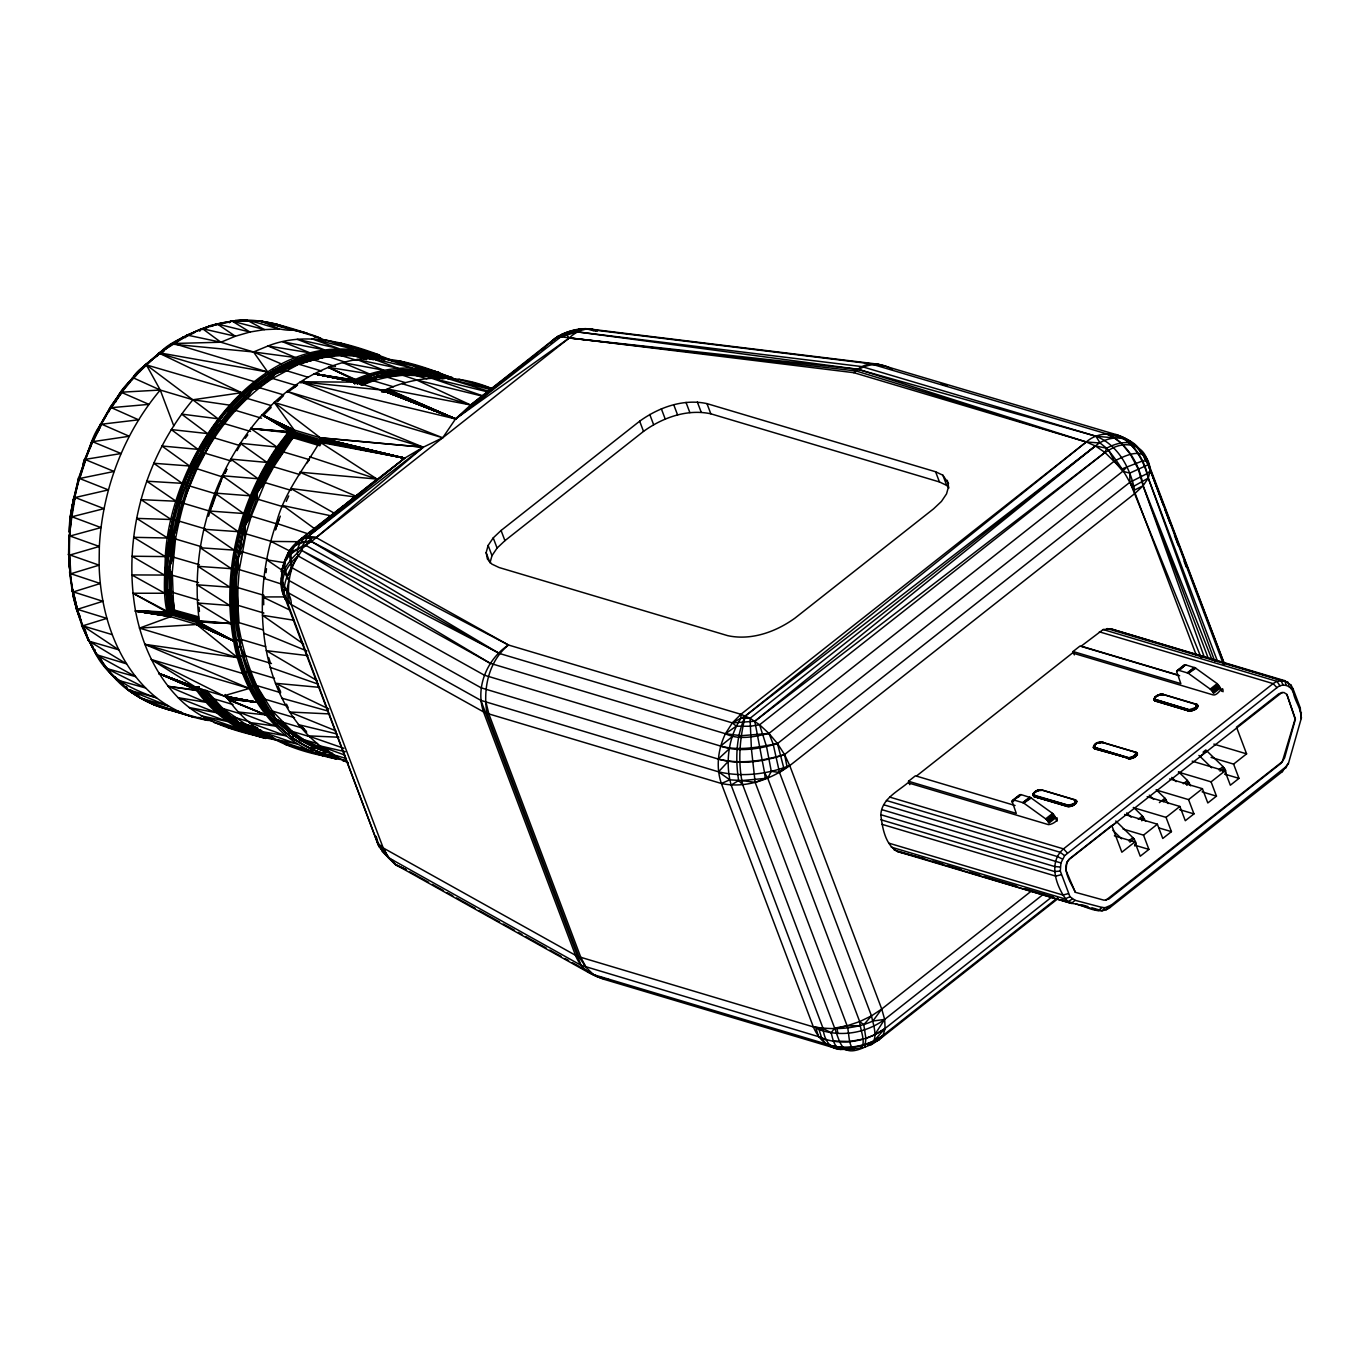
<?xml version="1.0" encoding="UTF-8"?>
<svg xmlns="http://www.w3.org/2000/svg" width="1370" height="1370" viewBox="0 0 1370 1370"><rect width="100%" height="100%" fill="white"/><g stroke="black" fill="none" stroke-linecap="round" stroke-linejoin="round"><path stroke-width="1.5" d="M319.929 445.781L293.796 437.989L292.101 435.626L290.8 436.328C248.038 487.994 230.126 556.425 238.055 622.46C238.825 678.715 274.565 740.16 332.687 753.226M1144.532 459.173L1144.772 457.477C1138.196 446.757 1128.298 438.006 1115.745 434.495L878.701 364.266L594.118 329.571C580.435 326.745 566.153 331.026 554.764 338.613L470.663 404.972L455.542 418.929L442.715 437.783L423.279 447.202L404.63 458.179L321.642 440.061L294.927 431.978L288.197 433.725C212.213 522.552 196.852 722.024 337.517 757.901L337.91 756.685M450.216 379.37L450.559 378.154L425.197 370.602L398.619 369.438L399.252 373.188L412.781 373.017L414.87 375.14L426.926 378.736M286.45 559.782C287.238 547.589 299.842 540.688 310.99 541.253L508.476 645.013L740.913 714.301L750.041 718.274L759.596 724.798L768.964 733.429L773.125 743.91L779.513 772.474L871.491 1015.889C873.067 1024.28 880.139 1042.33 867.929 1045.259M386.237 359.265L392.402 360.738C272.236 306.914 170.993 449.891 165.308 556.597C164.862 575.451 162.602 595.556 167.619 613.948C168.304 615.13 169.263 616.26 170.599 616.706L197.092 624.583L198.941 623.573L199.266 620.747C189.694 547.418 213.103 470.287 262.081 414.853L292.444 429.889L295.218 434.41L273.709 466.81L265.112 482.617L251.19 516.284L245.966 533.838L239.305 569.646L237.9 587.576L237.883 620.815C243.021 655.511 255.248 689.658 275.319 718.719C290.8 733.567 308.473 746.633 329.827 751.753M126.502 686.832L128.163 689.846L156.523 697.792C117.221 666.094 100.455 614.257 99.12 565.176L68.569 554.473L69.099 534.951C66.685 575.606 75.71 616.962 95.301 652.942C107.562 677.653 131.263 689.384 156.523 697.792C172.637 710.174 191.92 718.822 212.247 720.791M72.97 589.579L72.148 590.675L73.381 591.908L100.301 583.517L70.093 573.482C64.698 503.355 86.019 430.677 133.061 377.743L160.256 390.039L192.913 399.766L229.424 405.109M1131.021 441.739C1117.492 432.492 1099.322 430.557 1086.273 441.979L745.383 715.945C739.663 738.19 737.676 761.977 742.677 784.719L834.655 1028.134C840.906 1045.019 842.276 1057.332 864.864 1047.125L865.908 1038.46L863.785 1024.691L859.692 1021.592L767.714 778.177L764.546 772.646L754.801 721.236L1095.401 445.952C1108.741 434.65 1130.456 434.735 1140.268 450.542M115.354 677.071L116.878 679.948L145.511 687.963L105.85 668.115L99.787 657.549M285.542 561.255C277.356 580.743 282.7 568.242 285.097 560.073C291.707 547.794 306.829 546.716 316.162 537.571L423.279 447.202L274.24 402.438L262.081 414.853L293.094 429.82L294.892 434.478L293.796 437.989L291.844 437.064C257.577 479.688 237.113 532.605 235.76 587.165C232.883 634.19 246.12 681.438 275.319 718.719L280.953 721.836L291.33 731.323L293.694 735.416L316.264 746.564L327.909 750.674L293.694 735.416L292.255 731.426L272.442 711.081L256.601 685.531L251.001 686.901C266.859 720.894 298.78 750.897 336.969 756.514L337.517 757.901C284.378 746.89 247.251 699.351 237.267 647.702C220.176 574.064 241.754 493.08 288.916 434.615L294.927 431.978L294.156 429.957L274.24 402.438C297.221 381.014 325.632 364.488 356.971 359.522C391.82 354.539 426.55 366.886 458.025 380.62M608.16 979.293C594.032 978.146 580.64 968.881 575.52 955.387L483.541 711.989C475.116 687.295 487.121 659.004 508.476 645.013L316.162 537.571C286.501 532.433 274.24 577.986 285.559 599.512L377.538 842.927L379.079 846.523L395.296 864.487L588.792 972.683L602.286 978.796L834.724 1048.067L840.906 1049.42L853.887 1049.146C848.201 1046.046 849.314 1032.381 847.122 1025.77L755.144 782.356L751.411 748.945L750.041 718.274L1095.401 445.952L1106.618 448.213C1118.074 461.57 1128.092 477.411 1135.113 493.303L1196.181 654.911M134.346 377.229L144.638 365.345L159.673 353.426L241.582 392.71L192.913 399.766C144.586 457.443 122.495 536.783 135.544 611.037L169.007 615.729L170.942 613.417L168.955 574.355L172.637 535.053L173.904 535.293L175.514 538.992L170.531 589.973L172.38 609.513L198.616 616.825M355.652 383.189L354.505 379.85L328.338 367.314L369.592 373.976L342.62 362.553L383.925 370.242L356.971 359.522L398.242 368.256L371.236 358.221L412.404 368.016L385.312 358.683L426.293 369.54L399.047 360.892L439.787 372.794C411.736 364.163 380.98 367.759 354.505 379.85C354.522 383.531 353.717 383.086 355.738 380.432C381.75 370.602 412.507 365.927 439.273 375.277L439.907 378.651C412.884 370.773 382.932 372.965 357.159 383.994L357.159 383.994C383.549 369.472 416.617 368.068 444.685 378.599M840.906 1049.42C829.518 1049.591 823.781 1038.409 823.13 1028.51L731.152 785.113C725.09 762.85 728.309 737.659 740.964 718.222L745.383 715.945L1095.401 445.952L1104.974 452.477L1121.756 469.019L1142.169 461.091L1147.443 460.851L1224.403 663.851M385.638 359.625C316.915 328.269 241.719 378.925 206.305 437.235C173.802 488.439 161.557 550.449 167.482 610.318L171.404 614.959L199.232 623.264L198.051 624.463L233.653 640.903C242.935 697.073 283.796 754.819 344.367 759.853M139.5 628.111L196.715 624.497L237.575 657.634L139.5 628.111L170.599 616.706L173.853 613.417L172.397 574.835L169.126 568.344L166.592 568.362L165.599 590.487L169.829 609.873L169.555 613.452L168.27 614.924L135.544 611.037C141.675 642.992 155.204 674.211 178.186 697.69C204.661 724.97 243.569 733.567 279.429 740.639M198.513 582.61L168.972 574.355L173.373 538.478L176.884 520.514L187.621 485.391L184.077 484.004C193.581 455.217 210.449 429.375 230.657 406.873L226.598 409.818L199.695 450.507L205.02 453.213L231.153 461.005M490.683 388.087C456.861 374.096 418.518 374.746 385.295 389.953C383.857 390.193 382.35 390.313 380.911 389.936L354.796 382.144L314.227 373.736L354.265 380.038L355.07 383.172L354.676 379.747L328.338 367.314L355.361 379.404L356.508 382.881L370.465 377.606L373.445 380.826L393.533 386.819M240.846 730.176L227.026 727.145L252.405 734.491L213.72 722.332L239.681 728.84L201.082 715.774L227.643 721.562L189.18 707.537L216.391 712.691L178.186 697.69L206.031 702.313L168.15 686.336L196.663 690.548L199.318 687.552L196.15 689.709L159.177 673.578L196.389 687.997C203.805 685.719 191.543 691.901 197.845 686.798L196.081 688.168L159.177 673.578L196.167 689.726C212.624 713.496 237.318 731.888 265.694 738.43L242.764 730.809M1096.497 743.156L1093.397 747.592L1094.698 744.561L1094.116 746.684L1095.298 747.54L1127.972 758.004L1094.904 748.893C1091.599 739.252 1106.395 743.054 1103.038 742.454M1154.242 698.392C1155.321 695.6 1161.657 693.819 1163.267 694.676C1160.202 692.86 1151.262 697.69 1155.544 701.08L1188.201 710.824C1191.883 711.629 1199.144 708.975 1196.815 705.481C1193.201 702.485 1200.634 705.413 1197.003 707.776C1194.315 710.756 1196.969 700.995 1197.414 705.362C1198.219 705.19 1194.828 708.804 1197.551 706.971M299.448 539.848C290.765 549.952 302.736 534.899 308.113 536.423L404.63 458.179L320.734 437.92L293.762 429.855L289.635 431.036L288.197 433.725C254.803 478.781 232.866 533.033 231.855 589.391L231.821 621.483L233.088 622.819C234.287 649.671 245.298 674.16 255.865 698.512L258.519 700.515L263.982 698.905L286.09 705.499M1127.733 758.466C1130.421 759.408 1136.244 757.73 1137.425 754.014C1136.535 752.113 1133.692 750.88 1136.278 753.637C1131.26 758.586 1128.366 758.894 1128.007 757.49L1095.349 747.763C1093.397 746.256 1095.469 750.417 1095.298 747.54M1188.201 710.824L1188.646 709.694L1155.201 699.385L1155.081 700.909L1154.824 697.518L1155.338 696.765L1154.037 699.779L1154.824 697.518L1154.037 699.779L1155.081 700.909L1188.972 710.979L1196.096 708.632M597.234 331.163C587.816 325.872 576.359 331.043 569.252 337.996L316.162 537.571L304.825 537.862C299.825 542.229 295.851 549.113 297.975 555.878L490.272 663.337L725.415 733.721C738.892 740.434 754.904 736.598 768.964 733.429L1114.324 461.108C1130.044 453.145 1148.163 445.37 1150.286 470.783L1148.265 478.113L1143.094 485.785L1135.113 493.303L789.754 765.624C770.385 779.633 745.331 788.658 721.373 783.486L485.203 712.828L291.228 604.53L285.559 599.512L281.758 587.456L281.895 583.791M69.904 531.32L70.641 516.096L73.432 499.074L75.042 499.091M384.302 359.539C351.696 345.086 312.788 349.333 282.066 366.338L283.299 368.616C312.36 353.357 347.757 348.237 378.976 359.882L378.839 357.501C331.643 339.229 277.339 360.259 242.644 394.663L247.182 398.413L271.311 405.606M1066.939 806.433C1068.069 803.676 1073.481 805.628 1075.604 802.255L1074.251 799.618L1076.751 801.193L1075.981 803.419L1072.693 805.697L1067.709 806.587L1034.282 796.706C1029.264 792.939 1040.275 788.161 1042.21 790.319C1037.912 788.658 1030.069 794.052 1034.436 796.535L1067.11 806.262C1070.638 807.855 1079.646 802.991 1074.97 799.96L1040.618 789.719L1042.399 790.267M1293.126 689.007L1300.284 707.913L1301.089 718.599C1302.048 708.016 1292.766 699.317 1293.126 689.007L1291.071 685.154L1284.717 680.667L1110.967 628.881L1103.158 629.549L1081.17 646.16L1176.83 674.674M1300.113 710.876L1300.284 707.913M174.504 609.633L172.363 609.359C167.911 595.881 174.11 581.274 169.126 568.344L171.164 556.511L199.421 564.748M198.667 618.093L174.538 610.9L166.798 611.945L135.544 611.037L170.103 616.517C178.699 611.517 171.062 596.892 170.531 589.973L171.404 574.595L169.126 568.344L172.329 556.717L174.538 538.735L173.904 535.293L182.981 502.499L195.859 468.985L213.309 437.595L240.384 445.729M320.631 444.702L294.499 436.91C291.056 436.071 297.975 432.389 292.7 429.855L262.081 414.853L289.019 431.464C291.108 434.581 294.653 439.616 292.067 435.557M1067.316 805.08L1068.206 806.451L1068.275 805.235L1034.658 795.336C1034.025 789.925 1031.815 795.782 1034.573 796.33L1067.247 806.057C1070.467 807.992 1079.423 802.238 1075.245 799.874L1041.594 789.873M1128.349 758.792L1128.657 757.627M1189.468 710.842L1189.554 709.626L1195.308 707.708M69.476 566.153L69.322 535.756L71.856 516.781L104 508.664L73.86 496.985L70.709 516.302L100.986 527.587L70.041 536.03C67.164 518.322 74.939 496.471 78.689 478.113L78.467 478.062C74.477 496.95 67.969 516.918 70.041 536.03L99.342 546.476L99.12 565.176L70.812 573.773L69.699 555.09L99.342 546.476C102.493 489.689 123.471 433.639 160.256 390.039L146.402 364.917C141.658 367.228 133.763 374.01 132.291 379.507M69.219 542.486L69.134 563.156M209.062 434.924L206.305 437.235L208.103 438.708L192.399 467.478L179.179 502.002C170.565 530.447 166.472 560.313 167.928 590.025L165.633 590.47C164.109 560.313 168.818 530.327 177.98 501.643L189.694 467.889L191.303 466.896L206.305 437.235L209.062 434.924L213.309 437.595C233.534 405.451 260.762 376.048 297.067 362.365L299.516 364.42L321.625 371.013M170.599 616.706L135.544 611.037L167.619 613.948L168.544 609.924C161.814 561.409 170.342 511.096 191.32 466.913L222.95 477.103M199.969 621.209L173.853 613.417C169.092 614.907 169.64 608.4 166.609 611.003L132.958 593.244L164.811 593.244L131.777 574.921L164.383 575.058L132.017 556.22L165.308 556.597L133.644 537.314L167.568 538.016L136.675 518.391L171.164 519.504L141.059 499.639L176.062 501.232L146.761 481.195L182.21 483.336L153.748 463.265L189.557 465.988L161.934 446.003L198.016 449.36L171.25 429.563L207.555 433.571L181.611 414.1L218.053 418.775L146.402 364.917C135.733 375.74 119.704 388.121 115.748 401.958M198.427 619.377L174.315 612.184L172.397 612.167L169.794 616.346L135.544 611.037L168.715 612.476L171.986 613.692L172.5 609.513M172.62 610.78L172.26 613.263M165.633 590.47L166.815 592.388L168.544 609.924L174.093 609.564L173.853 613.417L171.986 613.692M1157.102 695.891L1158.369 694.984M1033.528 794.942L1034.11 792.785L1032.774 795.388L1033.374 793.846M288.539 552.418L301.674 538.17L404.63 458.179L321.556 438.845C306.298 465.629 284.172 491.881 276.329 523.271C247.525 605.197 259.29 723.634 348.203 762.628M70.641 516.096L73.09 506.643L70.641 516.096L69.134 532.022M321.642 442.715L320.837 443.435L320.991 441.671L404.63 458.179L298.746 541.201M355.035 383.155L356.029 381.665C385.758 366.835 419.631 367.331 450.559 378.154L439.273 375.277L448.384 378.719L439.273 375.277M1034.282 796.706L1033.939 794.994L1033.819 796.535L1068.018 805.954L1072.162 805.252L1076.546 802.58M1094.681 745.126L1094.15 747.147L1095.349 748.02L1128.675 757.884M1154.876 697.895L1154.037 699.779L1154.585 698.751M69.545 532.296C75.555 464.396 105.541 396.701 159.673 353.426C180.583 336.677 205.551 324.553 232.283 321.179C253.279 316.367 272.253 331.249 293.248 330.204C304.483 332.345 315.734 335.29 325.803 340.873M266.054 572.66L266.482 568.67M245.966 533.838L240.161 532.296L240.88 525.583L244.357 526.542L245.966 533.838L272.099 541.629M240.161 532.296L240.897 525.583M199.438 623.059L196.715 624.497L233.653 640.903C221.546 573.927 238.551 502.91 276.928 447.031L250.71 428.519L287.786 432.68L291.844 437.064L294.978 435.694L321.111 443.486L321.385 440.387L320.289 437.732L274.24 402.438M185.361 337.654L186.388 335.359L210.74 325.563L200.397 329.416L199.763 331.266M168.596 556.254L169.863 556.357L172.637 535.053M316.162 537.571L311.658 537.468L310.99 541.253C292.975 555.655 271.637 574.15 285.559 599.512L291.228 604.53L383.206 847.944L388.309 857.603L580.966 965.251L818.609 1036.679C840.101 1046.646 866.165 1041.851 885.123 1028.425L1052.759 896.237M134.157 376.476L159.485 352.843L187.895 335.239L220.878 342.226L253.536 351.97L281.569 364.009M293.659 437.253L292.872 437.629C277.939 454.326 269.479 475.287 256.361 493.166L256.618 498.834L250.213 515.976L244.357 526.542C247.559 541.681 236.479 554.405 235.897 568.995C233.979 586.189 233.825 603.536 235.434 620.747C238.346 648.49 249.426 675.376 263.982 698.905M105.85 668.115L96.157 652.993M354.967 381.202L354.607 382.932L354.042 380.226L314.227 373.736L353.58 381.065L354.385 383.309L354.265 380.038M96.208 654.62L126.519 663.851L88.725 640.937L81.566 624.994L82.748 625.833L106.843 618.384L77.371 609.325C68.363 572.317 72.422 610.712 95.301 652.942L95.198 649.842M168.955 574.355L166.421 574.441L165.479 568.481L167.328 556.237L168.561 556.254M198.427 623.144L197.092 624.583L233.653 640.903L199.301 622.288L173.168 614.496L169.486 616.14L135.544 611.037L172.397 612.167L167.482 610.318L166.815 592.388L172.791 592.439L198.924 600.231M871.115 1044.693L878.701 1039.984L883.085 1035.446L885.123 1028.425L884.66 1019.417L881.732 1009.039L789.754 765.624C767.303 774.273 742.078 777.355 718.514 771.824L480.887 700.395L288.573 592.936C275.027 581.925 288.317 564.389 297.975 555.878C289.087 569.732 287.152 586.463 289.258 602.492L284.789 596.721C281.449 579.373 293.317 564.286 301.828 550.483L302.154 546.288L308.113 536.423L423.279 447.202L287.049 391.392L442.715 437.783L300.424 381.785L354.796 382.144L314.227 373.736L353.785 380.517L354.95 381.905M173.117 613.863L168.715 612.476L135.544 611.037L169.007 615.746L171.13 611.996L168.013 611.397L167.02 612.647M171.13 611.996L174.315 612.184L174.213 610.866M1114.427 437.903L1095.914 436.208L861.781 366.578L577.215 331.882L566.324 332.927L562.334 335.684L455.542 418.929L383.103 390.176L383.771 392.077L383.566 390.159L385.004 391.837L385.295 389.953L455.542 418.929L569.252 337.996L857.706 369.249L1095.914 436.208C1117.886 444.736 1130.25 467.941 1134.617 490.015L1143.094 485.785C1139.703 464.173 1126.842 442.287 1105.967 433.656L870.275 363.701L585.692 329.005C572.934 329.399 559.131 332.978 550.38 343.134L551.87 342.62M558.635 335.924L455.542 418.929L386.528 389.662L386.237 391.426L385.295 389.953M1069.508 806.416L1069.422 805.2M1190.77 710.79L1190.684 709.574M71.856 516.781L75.093 497.533L108.401 489.895L78.467 478.062M1285.505 768.416L1288.399 763.21L1282.149 771.772L1109.94 907.557C1098.192 916.41 1083.807 904.046 1071.409 903.395L897.658 851.609C885.277 845.05 882.297 827.685 880.824 814.722C881.646 799.053 897.487 791.62 907.933 782.767L1048.375 824.62C1051.663 824.774 1058.89 820.681 1057.041 817.787M1286.207 766.601L1111.327 905.073L1105.145 907.693L1102.079 907.437L1075.107 900.313L1069.987 896.733L1060.294 871.046L1060.945 862.946L1064.644 855.651L1276.96 687.654C1282.132 682.894 1290.951 685.171 1292.972 691.97M1211.08 757.387L1233.599 764.1L1246.597 753.86L1236.493 727.145L1278.946 693.682L1283.878 692.432L1286.892 694.436L1295.438 719.079L1284.598 757.884L1281.207 763.176L1109.015 898.96L1104.1 900.21L1075.313 892.298L1066.065 870.532L1066.733 862.209L1069.319 858.956L1111.772 825.494L1121.859 852.208L1134.857 841.968L1140.251 856.233L1148.916 849.4L1143.522 835.135L1123.057 829.038M1075.313 892.298C1072.093 884.404 1059.918 868.357 1069.662 859.058L1282.234 692.278M1105.727 900.347L1282.32 761.651L1295.112 718.976L1286.892 694.436M1301.5 717.572L1288.228 764.169M322.292 441.671L320.734 437.92L404.63 458.179L321.299 441.106L322.138 441.962L321.556 438.845M294.088 434.718L294.499 436.91L293.916 433.348L291.519 430.111C296.588 435.232 291.074 436.328 291.519 430.111L262.081 414.853L289.635 431.036L290.166 433.108L288.197 433.725M1301.021 714.558L1301.397 712.52M201.647 546.784L175.514 538.992C181.165 509.297 189.437 479.517 204.079 452.888M372.212 353.957L372.16 357.621L375.637 359.368M257.577 499.159L251.994 496.95L253.108 491.59L256.361 493.166L257.577 499.159L283.71 506.934M251.994 496.95L253.125 491.59M862.912 1047.279L861.096 1047.827C866.388 1042.69 859.949 1029.144 859.692 1021.592L871.491 1015.889L881.732 1009.039L1030.942 891.39M356.303 382.983C374.438 369.746 401.907 368.753 425.197 370.619L426.31 374.489L443.075 379.045M285.097 560.073L284.446 568.156L288.847 580.4L286.69 590.881L287.306 600.368L285.559 599.512M1146.485 460.286L1150.286 470.783L1147.478 473.421L1129.942 482.24L784.565 754.562C763.501 761.754 739.988 765.213 718.257 759.048L481.161 687.843L288.847 580.4L284.84 573.122L284.241 562.676C288.83 554.216 297.204 548.565 306.195 545.585L310.921 538.067M170.103 616.517L171.473 614.685L168.27 614.924M245.333 655.716L239.75 647L241.548 639.516L235.657 639.995L236.205 648.215L239.51 656.504L245.333 655.716L271.466 663.508M208.548 516.25L215.758 493.303M205.14 528.871L178.031 520.805L182.981 502.499L189.711 486.093L196.818 469.311L213.309 437.595M1154.893 697.69L1154.67 698.546L1155.389 697.159M172.329 556.717L169.126 568.344L170.531 589.973L171.815 592.234M947.286 480.288L948.537 486.641L946.55 493.851L941.464 501.403L933.604 508.818L795.011 618.093C775.968 631.878 751.291 640.766 727.71 635.663L499.091 567.522L491.83 564.08L487.412 558.994L486.144 552.641L488.131 545.431L493.234 537.879L501.077 530.481L639.67 421.189C658.73 407.404 683.39 398.516 706.971 403.619L935.59 471.76L942.868 475.202L948.571 483.678M948.93 487.943L946.721 485.408L939.443 481.949L710.824 413.808C687.243 408.722 662.583 417.61 643.523 431.396L504.931 540.671L497.087 548.068L491.984 555.638L489.998 562.83L486.144 552.641M333.783 754.528C199.643 714.952 214.782 522.997 289.806 435.506L288.659 431.79L250.71 428.519L288.299 432.115L291.844 437.064M158.252 353.477L157.67 355.498L154.416 357.964M274.12 738.036C242.833 734.662 216.066 714.369 197.554 689.829L197.623 687.072L196.047 688.202L159.177 673.578L196.047 689.452L197.605 687.141L196.047 689.452M1015.067 805.509L915.417 775.797L908.498 781.26L1016.266 813.386L1012.087 801.279L1021.078 794.617L1030.685 797.648L1052.571 813.403L1057.143 821.058M1019.057 796.706L1020.273 794.514M1033.1 795.559L1033.442 795.182M1093.739 747.746L1127.87 758.244C1131.089 760.504 1140.85 754.288 1134.976 751.993M1094.407 745.314L1095.555 744.03M1154.362 699.933L1190.033 711.013C1192.619 710.824 1200.805 706.732 1196.13 704.437L1161.897 694.111L1159.534 694.367M1179.639 675.735L1080.005 646.041L1073.07 651.503L1180.837 683.63L1176.659 671.523L1185.649 664.861L1195.256 667.875L1217.159 683.63L1221.715 691.302M1180.854 669.125L1184.844 664.741M187.895 335.239C177.963 339.572 164.109 346.199 158.252 355.053L157.67 355.498M292.409 433.965L295.201 433.125L322.138 441.962L321.659 439.273L404.63 458.179L320.46 442.407L320.837 443.435M275.575 529.916L277.305 524.059L245.47 514.401M286.501 559.234L288.625 552.281M78.587 478.113L91.876 441.397L121.091 453.538L84.443 459.498C90.112 448.675 93.109 432.047 101.637 424.203L129.277 436.259L93.074 441.619L101.637 424.203L138.593 419.819L111.347 407.661L109.84 407.763L108.367 412.267M1076.786 801.827L1074.833 802.58L1076.289 802.58M1093.62 746.188L1094.185 745.366L1093.397 747.592L1094.442 748.722L1127.972 758.004C1131.706 759.922 1140.748 754.048 1135.524 752.284L1101.257 741.906M1075.81 802.409L1076.751 801.193L1074.251 799.618M1137.168 754.767L1135.473 754.767L1136.329 753.02L1133.88 756.634L1128.983 757.661M1134.874 751.805L1136.432 754.613L1133.332 757.884L1132.511 756.754M1196.952 705.207L1196.37 707.382L1191.386 710.876L1155.218 699.83M1197.294 706.132L1198.031 705.584L1195.719 708.341M178.014 501.643L209.884 511.181L215.844 493.868L187.621 485.391C201.27 446.329 227.865 414.065 256.824 385.843L259.581 387.727L283.71 394.92M288.916 434.615L289.019 431.464M84.358 464.447L82.919 463.813L84.58 459.481M83.604 464.156L84.443 459.498M90.317 447.665L91.876 441.397M179.008 521.079L173.904 535.293L175.514 538.992M173.305 556.956L169.126 568.344L170.531 589.973L172.791 592.439M81.412 472.325L79.203 478.233L81.429 472.325M280.319 516.147L275.284 529.488L279.086 519.949M1139.069 449.36C1131.86 438.177 1116.019 443.144 1106.618 448.213L1104.974 452.477L759.596 724.798L750.126 726.271L736.306 726.186L732.333 722.898L499.896 653.61L301.828 550.483L490.272 663.337M223.687 695.874L249.22 688.459L151.368 659.535L223.687 695.874L256.841 702.279L228.019 698.751L229.013 697.399L228.328 699.077L229.698 698.477L228.636 699.419L265.575 714.849L238.688 712.058L275.353 726.083L249.049 722.418L286.073 735.861L260.3 731.289L297.65 744.115L272.339 738.584L309.98 750.76L285.063 744.218L322.943 755.726C285.405 748.465 249.237 730.587 227.471 698.238C226.358 697.261 225.125 696.337 223.687 695.874L197.554 688.082L159.177 673.578L195.927 689.042L198.119 687.278L215.569 710.345L229.03 719.455L259.872 735.621L261.824 732.522L265.797 732.916M87.509 453.949L92.304 442.065M1076.409 800.971L1075.073 800.183M1137.032 753.175L1135.901 752.507M1197.671 705.362L1196.37 704.557L1197.414 704.694M161.215 352.604L171.61 344.075L183.323 337.123C165.753 347.552 148.628 359.796 135.63 375.74M221.409 479.877L211.888 506.712M1196.764 707.691L1195.222 709.42L1194.315 708.376M218.926 485.682L223.772 474.688M198.256 688.117L196.338 690.035L168.15 686.336M205.02 453.213C221.615 423.724 244.134 397.163 272.527 378.445L274.822 373.393C298.985 361.423 325.358 352.707 352.621 353.905L354.659 356.029L366.715 359.625M286.227 501.42L288.727 495.923M284.617 563.687L282.032 569.321L282.22 572.831M167.106 612.87L168.715 612.476L167.534 613.777L135.544 611.037L168.424 615.13L170.462 614.325L168.715 615.438L135.544 611.037L167.996 614.565L170.171 610.78L167.962 590.025L170.531 589.973M91.858 441.722L97.578 430.385M93.16 440.267L100.404 424.015M264.033 595.368L236.924 587.336L231.941 587.062L230.759 589.511L233.088 622.819L239.031 622.665L263.143 629.857M323.406 748.26L314.466 745.76L310.887 748.362L312.172 750.366L316.264 746.564L327.909 750.674M231.941 587.062L230.742 589.545L236.839 589.631L237.9 587.576M745.383 715.945C736.101 735.93 735.245 759.014 738.635 780.506L742.677 784.719M98.109 431.738L97.03 430.796L110.079 407.541M759.596 724.798L766.549 746.599L771.293 771.344L767.714 778.177L741.838 780.575L729.782 779.838L721.373 783.486L813.352 1026.901C817.667 1037.415 826.607 1047.742 838.645 1048.41M1033.322 794.36L1033.288 795.388M133.832 377.88L135.15 375.431M228.173 698.923L229.013 697.399M1094.014 748.465L1094.065 746.136M1154.636 700.652L1154.687 698.323M221.392 422.028L224.423 423.638L230.177 413.243L234.51 410.058L261.55 418.21M1109.94 907.557L1111.327 905.073M1282.149 771.772L1283.519 769.289M225.279 473.352L226.667 469.156M237.061 450.644L239.133 446.945M247.182 398.413L252.114 389.679C273.931 373.496 298.146 359.796 325.632 355.72L345.326 362.245M72.233 591.172L69.613 572.66L69.99 566.375M102.819 421.361L105.987 415.949M108.11 412.336L110.216 408.739M259.872 735.621L266.568 736.033L267.201 734.954C239.647 728.806 215.689 710.979 199.489 688.134L197.879 688.973L199.489 688.134M375.791 359.231L348.185 353.58L326.385 356.44L300.407 363.341L274.822 373.393C228.824 402.455 196.321 449.874 180.583 501.762L172.62 535.053L171.353 534.848M287.066 576.136C297.41 567.933 283.847 555.98 293.368 546.647L300.287 542.948L310.99 541.253L498.509 653.028L306.195 545.585M70.093 573.482L69.253 564.971M323.68 753.294L327.019 750.589M256.807 385.826L255.282 383.754L249.991 386.58L230.674 406.89L231.496 407.815L208.12 438.725L209.199 439.428L211.134 436.431M209.216 439.445L210.329 440.078L212.247 437.081M874.762 1034.624L884.66 1019.417L1043.923 893.839M199.215 622.87L233.653 640.903L197.879 624.514L199.284 622.288M199.095 623.23L233.653 640.903L197.623 624.583L199.575 622.322L198.719 623.144M109.84 407.763L120.8 392.094L148.953 404.373L111.347 407.661L122.101 392.162L160.256 390.039L173.785 425.847M109.891 408.174L115.662 399.886M112.22 405.743L120.526 392.385L134.585 375.534M244.357 526.542L251.19 516.284M294.447 545.791L290.919 554.131L291.793 567.317M223.481 423.279L230.177 413.243L235.434 410.418M229.321 322.772L230.622 321.333L236.154 320.58L230.622 321.333M1074.833 802.58L1075.638 801.433M224.594 472.873L226.872 469.465M196.338 690.035L197.554 689.829C213.72 706.663 230.092 725.929 253.467 732.162L256.892 729.491L261.464 730.672M1093.842 746.136L1094.75 744.972M1196.695 706.458L1192.191 710.516M306.914 463.094L309.243 459.823M1033.768 793.127L1037.159 790.747L1042.21 790.319M1155.938 696.662L1160.664 694.487L1163.661 694.641M1106.155 909.817L1108.296 906.889M299.842 474.602L273.709 466.81L273.401 465.423L283.299 451.894L309.432 459.686M281.758 587.456L377.538 842.927L383.206 847.944L577.181 956.226L813.352 1026.901C832.635 1029.846 854.555 1029.504 872.878 1021.027L881.732 1009.039M265.438 577.438L239.305 569.646L237.421 557.847L241.993 551.682L268.126 559.474M1075.741 803.402L1074.833 804.258L1074.046 803.317M1136.364 755.589L1135.456 756.446L1134.685 755.504M245.247 438.297L247.782 434.906M848.15 1049.266L840.341 1049.3C833.868 1046.629 832.703 1038.683 831.196 1032.774L834.655 1028.134L847.122 1025.77L859.692 1021.592M139.706 371.715L145.014 364.934M225.399 694.521L224.2 696.046L256.841 702.279L228.328 699.077M282.066 366.338L268.469 374.301L269.839 376.476L272.527 378.445L300.407 363.341L326.385 356.44M229.698 698.477L228.79 699.608L265.575 714.849L229.321 700.275L230.211 699.573M246.275 398.036L234.51 410.058L231.513 407.832C249.528 387.95 271.414 371.236 296.434 361.218L297.53 358.084L297.752 359.3M256.361 493.166L265.112 482.617L291.245 490.409M1041.303 790.079C1037.244 791.278 1042.262 787.562 1033.939 793.059L1037.021 790.404M1100.624 742.317L1097.456 743.088L1102.833 742.506M277.63 401.376L283.299 395.93M863.785 1024.691L871.491 1015.889M1225.585 774.684L1225.807 770.625L1223.033 766.601L1205.823 749.989L1203.065 752.164M229.03 719.455L233.825 717.109L249.888 721.904M508.476 645.013C488.405 661.402 482.822 688.99 487.001 713.564L578.979 956.979L586.154 967.391L593.45 974.618L825.887 1043.906C841.42 1049.591 859.093 1047.776 873.94 1040.84L885.123 1028.425L874.762 1034.881L865.908 1038.46M1126.893 466.793L1122.835 471.263L777.475 743.585C759.271 748.893 738.927 752.61 720.603 746.068L484.363 675.204L292.05 567.762M288.299 432.115L276.928 447.031L240.212 443.298L267.013 462.444L230.674 459.087L258.108 478.764L222.214 475.733L250.299 495.837L214.867 493.063L243.672 513.527L208.719 510.959L238.277 531.68L203.822 529.248L234.167 550.124L200.225 547.76L231.359 568.687L197.965 566.324L229.903 587.216L197.04 584.784L229.8 605.523L197.485 602.988L231.05 623.487L199.335 621.929L231.05 623.487L199.266 620.747M129.688 382.367L120.526 392.385L117.666 398.122L120.8 392.094M771.293 771.344L779.513 772.474L783.76 767.902L777.475 743.585L768.964 733.429L741.256 735.707L725.415 733.721C718.034 749.116 715.756 767.166 721.373 783.486M195.927 689.042L198.479 686.61L196.886 687.946L159.177 673.578L195.893 688.802L199.284 686.73M728.155 761.497L718.514 771.824L729.782 779.838M1070.638 804.961L1070.124 806.485L1068.36 805.988M1131.277 757.165L1130.147 758.603M1105.145 907.693L1102.216 910.827L1091.993 907.796M132.154 378.206L133.061 377.743M287.34 733.669L292.255 731.426L310.339 736.82M197.554 689.829L198.444 688.922M550.38 343.134L554.764 338.613L577.215 331.882L857.706 369.249C864.898 363.855 875.481 361.406 883.376 366.646M233.499 409.459L245.298 397.42M371.458 484.723L377.041 479.072L320.46 442.407M195.893 688.802L197.845 686.798L196.218 688.065L159.177 673.578L195.893 688.562L197.417 687.243L195.893 688.562M263.691 415.076L271.174 407.507M277.168 401.461L280.165 398.43M1106.618 448.213L1100.059 443.007L1086.273 441.979L740.913 714.301L732.333 722.898L725.415 733.721L736.306 726.186M176.696 342.38L171.61 344.075L253.536 351.97L295.663 357.57L268.006 345.976L253.536 351.97L267.767 372.058L159.485 352.843L157.824 353.922M1073.035 803.985L1072.693 805.697L1071.888 804.55M553.84 340.428L558.121 336.249M1189.622 710.362L1188.372 710.653M230.177 413.226L226.598 409.818L242.627 394.628M1095.555 744.218L1094.561 745.246L1096.548 743.687M1155.389 696.97L1157.136 695.343M1075.09 802.991L1072.059 805.012L1068.018 805.44M361.629 385.312L373.445 380.826L377.76 376.801L399.252 373.188L385.021 375.14L384.216 372.708L376.733 373.085L356.508 382.881L354.676 379.747M729.319 748.825L718.257 759.048C740.211 764.597 763.21 760.829 784.565 754.562L789.754 765.624M214.251 437.955L211.391 440.575L210.329 440.078M161.42 353.392L164.331 350.72M1074.833 804.258L1073.532 804.858M200.397 329.416L202.572 328.731L235.349 336.249L249.939 332.019L264.564 329.605L279.035 328.988L261.601 321.128L238.585 321.231M293.42 432.303L293.762 429.855L262.081 414.853L290.08 430.762L293.129 435.112M1149.019 464.327L1129.753 473.129L1122.835 471.263L1114.324 461.108L1108.775 450.353L1104.974 452.477L754.801 721.236L732.333 722.898L740.964 718.222L750.041 718.274M196.972 687.963L198.479 686.61M207.692 700.515L212.881 698.529L232.986 704.522M864.864 1047.125L871.56 1044.419L1057.435 897.966M215.792 324.176L232.283 321.179L249.939 332.019L217.402 324.022L210.432 326.574M261.807 730.775L245.47 724.148L239.219 722.966L236.856 725.894L240.915 726.614L244.562 724.045L257.526 727.744M1135.473 754.767L1137.425 754.014M354.145 380.124L354.453 381.956L353.734 380.603L314.227 373.736L354.916 382.247L355.738 380.432L370.054 376.339L370.448 377.589L356.508 382.881M296.108 543.684L297.29 542.708M1075.107 900.313L1071.409 903.395L894.165 849.965M1102.079 907.437L1098.38 910.519L1075.895 903.823M857.706 369.249L853.835 372.691L561.203 336.849L554.764 338.613M1096.188 743.739L1095.298 744.475L1097.661 742.591M307.908 537.742L311.658 537.468L308.113 536.423L308.832 536.971M1132.973 757.867L1131.483 757.884M732.162 736.735L720.603 746.068C739.423 751.24 758.86 746.975 777.475 743.585L784.565 754.562L787.048 766.721L779.513 772.474M302.273 538.735L305.596 536.081M308.918 533.427L343.801 505.581M347.124 502.927L377.041 479.072L309.586 456.775M198.564 624.121L199.866 623.076L198.496 624.172L233.653 640.903L197.331 624.6L199.232 623.264L197.092 624.583M199.866 623.076L198.273 624.343L233.653 640.903L198.941 623.573M267.133 712.931L272.442 711.081L294.55 717.674M916.598 775.934L1072.505 652.993L1212.947 694.864C1218.581 696.32 1223.256 682.859 1223.033 691.781M1012.293 800.594L1019.64 794.686M1176.864 670.838L1184.211 664.912M1012.087 801.279L1019.023 795.816M1176.659 671.523L1183.594 666.06M1013.355 799.977L1021.078 794.617M1177.926 670.204L1185.649 664.861M1012.139 802.169L1014.896 799.977M1014.143 800.08L1022.756 802.649L1029.692 797.186M1178.714 670.324L1187.328 672.893L1194.263 667.43M1022.756 802.649L1030.189 797.374M1187.328 672.893L1194.76 667.618M1023.253 802.837L1030.685 797.648M1187.824 673.081L1195.256 667.875M1023.767 803.111L1031.216 797.991M1188.338 673.338L1195.787 668.217M1024.28 803.454L1045.652 818.866L1052.571 813.403M1188.852 673.68L1210.224 689.093L1217.159 683.63M1045.652 818.866L1046.663 819.722L1053.581 814.26M1210.224 689.093L1211.234 689.966L1218.17 684.503M1055.859 817.667L1048.923 823.13L1047.588 820.784L1054.523 815.321M1220.43 687.894L1213.512 693.357L1212.159 691.011L1219.094 685.548M1048.375 821.949L1055.294 816.486M1212.947 692.175L1219.865 686.712M1197.414 705.362L1195.941 704.42M1111.344 826.35L1116.892 821.983L1134.069 838.868L1136.158 843.012L1134.702 845.941M1198.904 755.452L1200.034 756.428L1206.97 750.965M1138.247 819.26L1142.409 815.972L1145.611 821.349M1159.38 802.597L1164.928 798.213L1168.13 803.591M1183.286 783.743L1187.447 780.472L1190.65 785.832M1140.748 819.414L1143.522 817.222M1163.267 801.655L1166.041 799.463M1185.786 783.897L1188.561 781.705M1141.707 820.784L1144.464 818.592M1186.745 785.267L1189.52 783.092M1128.794 840.906L1132.939 837.635M1218.872 769.871L1223.033 766.601M873.306 1042.621L878.701 1039.984L1058.085 898.532M1129.907 842.156L1134.069 838.868M1219.985 771.122L1224.146 767.851M1222.331 771.413L1225.088 769.221M1143.522 835.135L1157.376 824.209L1162.77 838.474L1171.436 831.641L1166.041 817.376L1133.281 807.615M1166.041 817.376L1179.895 806.451L1185.29 820.716L1193.955 813.9L1188.561 799.618L1157.855 790.473M1188.561 799.618L1202.415 788.692L1207.809 802.957L1216.474 796.141L1211.08 781.859L1178.337 772.098M1211.08 781.859L1224.934 770.933L1230.329 785.215L1238.994 778.383L1233.599 764.1M234.595 321.402L235.332 320.82C259.975 317.669 283.898 326.094 307.085 333.235L289.344 328.594L320.375 338.065L314.364 337.054M537.091 353.443L470.663 404.972L388.018 389.149L388.412 390.193M542.075 349.59L545.397 347.004M287.443 392.402L297.513 385.09M293.694 735.416L291.125 738.224L298.746 741.804L302.53 739.321L317.515 743.619M149.518 361.646L144.638 365.345L148.114 363.016M1136.655 753.945L1137.391 753.38L1136.09 752.61M321.727 441.654L321.436 438.588L404.63 458.179L321.111 441.465M226.598 409.818L230.657 406.873M196.818 469.311L195.174 470.475L190.618 468.42M158.406 353.46L172.757 343.39M197.434 624.6L199.232 623.264M1132.887 757.678L1128.983 758.175M561.203 336.849C569.68 334.777 576.171 327.858 585.692 329.005L582.353 328.731M1214.676 661.025L1148.265 478.113C1143.83 460.234 1133.487 441.825 1115.745 434.495C1133.589 441.448 1144.755 459.96 1148.265 478.113L1133.863 486.23L1129.942 482.24L1129.753 473.129M243.637 672.858L250.367 671.094L274.479 678.287M1156.057 696.628L1157.222 695.703M1134.788 755.726L1131.346 757.387M1074.149 803.539L1070.724 805.2M292.718 388.395L295.954 386.237M300.818 383.001L304.02 380.809M1035.908 791.5L1038.58 790.387M292.444 434.05L289.806 435.506L291.142 436.105M892.144 369.386C880.396 361.355 864.436 363.992 853.835 372.691L1086.273 441.979L1095.401 445.952M1072.299 899.011L1067.915 901.751C1056.612 887.983 1047.279 862.826 1063.497 848.886L1273.107 683.613L1276.909 681.335L1284.717 680.667L1286.242 685.291M269.839 376.476L274.822 373.393L284.994 370.242L307.976 377.229M731.152 785.113L738.635 780.506M191.303 466.896L189.677 467.889L190.601 468.42M281.895 721.956L275.319 718.719L272.425 721.236L276.774 724.011L281.895 721.956L304.003 728.549M873.94 1040.84L883.085 1035.446C867.004 1047.245 844.639 1051.321 825.887 1043.906L821.64 1037.998L819.072 1029.589L815.938 1028.236L818.609 1036.679L826.059 1039.71M1161.263 694.504L1157.222 695.823M1039.899 790.182L1037.107 790.593M132.958 593.244L166.798 611.945L167.482 610.318L169.777 609.616L168.082 592.2L171.404 610.763M250.71 428.519L288.693 431.755L290.166 433.108L292.82 431.841L292.444 429.889M292.358 436.825L293.368 436.294M182.107 337.842L187.091 335.136M181.782 338.613L194.54 332.636M1136.141 752.353L1101.48 742.249M236.222 648.215L239.75 647M1194.657 709.043L1190.033 711.013L1188.595 710.191M359.813 384.062C375.911 374.644 395.176 374.318 413.329 373.976M1108.775 450.353C1122.253 440.969 1142.443 442.578 1147.443 460.851M185.84 335.873L201.732 328.629M171.61 344.075L176.644 341.832M1069.987 896.733L1065.021 898.908L891.271 847.122M245.47 724.148L222.916 708.547L219.405 707.228L215.569 710.345L217.916 710.722L222.916 708.547L241.017 713.941M1099.048 742.523L1097.456 743.088M1076.152 800.32L1074.97 799.96M220.878 342.226L235.349 336.249L217.402 324.022L202.572 328.731L220.878 342.226L173.562 343.493L267.767 372.058M293.094 435.043L294.293 434.564M170.514 613.897L135.544 611.037M170.085 609.821L171.079 609.427L169.383 592.097L172.363 609.359L168.938 610.095M295.988 360.019L297.769 359.334L300.407 363.341L298.66 364.009M296.434 361.218C322.464 350.891 352.296 348.905 378.788 358.734M575.571 330.855L580.435 328.988L584.202 329.434M1158.421 695.138L1162.565 694.47M1101.925 742.266L1100.127 741.941M359.916 384.199L377.76 376.801C397.951 375.568 418.929 372.434 438.674 378.925M1093.363 746.941L1094.065 747.369M291.108 436.225L289.447 433.554M1097.73 742.797L1101.617 742.317M293.951 433.434L295.201 433.125M294.31 435.9L295.218 434.41L321.351 442.185M201.75 329.622L207.093 327.807M1099.185 742.626L1097.815 743.071L1101.394 742.146M299.516 364.42C322.892 355.412 349.264 352.433 373.479 359.779M1193.612 710.054L1189.605 709.848L1155.92 699.727M298.198 360.55L310.442 356.577L313.353 359.813L335.462 366.406M355.926 382.11L354.95 382.264M169.007 615.746L171.404 614.959M245.35 320.375L247.062 320.203L264.564 329.605L232.283 321.179L247.062 320.203M260.711 321.042L275.73 323.936L293.248 330.204L260.266 321.351L277.442 325.272M338.304 351.011L341.044 355.601L348.185 353.58L375.791 359.231M209.97 325.803L216.563 323.936M209.336 326.351L229.903 321.916M875.481 1040.857L878.701 1039.984M273.914 324.091L287.409 327.927M831.196 1032.774L823.13 1028.51L819.072 1029.589C840.769 1037.415 866.2 1033.083 884.66 1019.417L872.878 1021.027M259.581 387.727L252.114 389.679L249.991 386.58M1061.185 874.728L1055.808 876.132L882.057 824.346M1068.326 893.634L1062.949 895.038L889.198 843.252M373.445 380.826C394.132 374.455 416.651 372.88 437.612 378.891M167.619 613.948L169.555 613.469M285.868 370.653L274.822 373.393L271.637 378.034L258.69 387.333L252.114 389.679L258.69 387.333L271.637 378.034L274.822 373.393L273.092 370.003M286.244 328.235L287.203 327.995L275.73 323.936M568.019 332.687L562.025 334.349L567.471 333.03M1161.983 694.299L1163.472 694.693M340.205 355.173L348.185 353.58L353.837 355.618L372.178 357.638L376.887 359.985L372.178 357.638L353.837 355.618M862.706 1039.145L849.965 1041.474L833.388 1041.063M862.466 1047.844L845.187 1049.78M1159.602 694.573L1158.455 695.275L1162.856 694.265L1196.507 704.266M1131.432 757.627L1132.802 757.456M1070.792 805.44L1072.162 805.252M365.739 353.631L367.143 357.741L372.178 357.638M231.838 605.129L237.815 605.3L263.93 613.092M165.496 568.481L166.558 568.362M339.469 354.436L348.185 353.58L354.659 356.029M301.674 538.17L304.825 537.862M593.056 330.889L595.95 330.615L584.887 328.594M261.345 695.977L255.865 698.512L258.519 700.515M289.669 431.019L291.536 432.389M171.301 609.616L172.38 609.513M1060.294 871.046L1054.677 871.543L880.927 819.757M398.619 369.455L398.978 373.205M580.435 328.988L569.834 332.242L572.317 332.105M321.333 440.917L322.464 441.825M1069.542 805.68L1034.727 795.816L1033.494 794.497L1034.658 795.336M436.345 379.01L426.55 376.048L400.622 374.9L398.978 373.222M860.531 1025.685L847.122 1025.77L837.07 1028.288L837.823 1033.425M285.525 596.909L262.56 596.943L289.138 609.718M348.168 353.563L338.904 353.477L348.185 353.58L347.792 349.829L352.176 351.422L352.604 353.888M298.711 541.715L270.935 541.407L289.755 551.014M294.892 434.393L294.961 433.177M405.4 382.641L387.316 377.247L377.76 376.801L360.635 384.799L372.589 380.415L377.76 376.801L376.733 373.119M338.818 737.231L308.01 735.827L343.87 748.311M329.639 713.924L289.498 712.006L335.838 730.826M233.362 568.79L239.305 569.646M244.562 320.957L248.689 321.214M199.335 621.449L231.05 623.487M1162.257 694.504L1160.75 694.145M233.842 557.453L237.421 557.847M347.826 352.398L365.756 354.881M237.883 620.815L231.821 621.483L233.088 622.819M327.224 356.868L324.142 355.96L322.652 351.251L325.615 355.72M321.385 440.387L322.378 441.071M377.041 479.072L299.67 472.171L357.022 496.625M320.289 437.732L423.279 447.202L320.734 437.92L322.361 441.277L321.659 439.873L404.63 458.179L321.179 438.246L322.138 441.962L321.453 440.763L404.63 458.179L321.625 439.102M1060.209 867.039L1054.575 866.508L880.824 814.722M319.69 687.38L275.438 683.27L328.783 708.941M414.048 374.712L426.55 376.048L425.197 370.619L425.984 372.041M388.309 857.603L379.01 846.403L376.202 836.419M174.35 519.915L173.168 519.675L169.058 534.591L169.572 537.913L174.538 538.735M600.3 977.426L603.93 977.872M307.976 655.665L266.311 650.63L317.446 680.822M169.88 556.357L171.147 556.511M354.796 496.899L290.765 488.491L334.588 513.356M171.336 534.848L169.075 534.591L169.572 537.913M741.838 780.575L755.144 782.356L765.265 778.605L764.546 772.646M227.471 698.238L256.841 702.279L224.526 696.2M249.22 688.459L144.792 644.328L237.575 657.634M265.335 733.036C239.544 727.521 217.35 710.139 201.921 689.178M236.119 550.483L241.993 551.682M283.59 562.539L266.825 559.851L282.562 570.588M294.139 620.285L262.458 615.267L303.678 644.174M253.467 732.162L272.39 736.957M304.243 749.116L298.352 748.174L336.421 758.997L327.07 755.675M813.352 1026.901L823.13 1028.51M226.187 697.193L256.841 702.279L227.317 698.101L228.173 696.405L226.392 697.347L256.841 702.279L224.868 696.371M425.882 375.329L428.296 376.63M225.81 696.936L256.841 702.279L227.129 697.929L228.173 696.405L226.769 697.638L256.841 702.279L225.451 696.713M172.586 614.89L171.473 614.685M353.58 381.065L354.265 382.675L353.666 380.706L314.227 373.736L354.128 381.853L354.83 383.823L354.35 381.973M126.845 688.767C141.35 699.865 158.149 708.41 176.439 710.962C158.595 708.05 141.709 700.43 127.393 689.435M353.94 381.733L314.227 373.736L353.631 381.339L354.385 383.309L353.717 381.494L314.227 373.736L353.614 380.877L354.265 382.675L353.734 380.603M138.524 694.95L138.986 696.97L154.039 704.745L166.917 709.198L181.063 712.006M261.156 321.094L287.203 327.995M204.37 690.429L219.405 707.228L239.219 722.966L244.562 724.045L265.934 733.584M266.568 736.033L272.476 737.283M331.574 515.942L282.956 505.581L315.682 529.505M346.627 761.395L342.637 760.487L346.661 761.737M174.367 519.915L178.031 520.805M345.274 751.702L318.748 745.605L344.675 755.058M1136.929 754.767L1136.072 754.271M298.249 724.593L336.917 733.943M488.696 392.111L430.899 378L484.963 396.581M484.894 396.752L416.583 379.987L470.663 404.972L402.249 383.72M490.58 389.577L445.062 377.76L489.09 391.409M1123.006 438.126L1105.967 433.656L1114.752 437.869L1121.139 442.938M444.839 375.688L452.734 377.777L412.336 364.831L419.614 368.068M897.658 851.609L924.63 858.733M248.963 732.385L255.06 734.029M269.274 737.882L277.408 740.091M151.899 703.409L166.917 709.198L208.189 720.449L198.496 717.418M353.032 347.792L379.678 355.104C344.332 342.003 304.705 331.454 268.006 345.976L309.962 352.826L282.614 341.764L324.313 349.778L297.221 339.332L338.578 348.477L311.692 338.733L352.655 348.939L325.923 339.948L366.389 351.165L339.743 342.979L351.131 347.107M281.877 698.203L328.132 711.081M1060.945 862.946L881.749 809.619M146.402 364.917L241.582 392.71M330.307 753.86L346.387 758.552M458.95 379.267L493.269 389.405M1075.69 800.44L1076.032 801.741M941.087 383.96L947.201 385.792M1118.468 436.842L1130.164 441.14M367.965 358.152L371.972 359.351M341.044 355.601L357.125 360.396M399.578 374.198L417.233 380.141M272.527 378.445L296.639 385.621M1107.114 628.556L1280.864 680.342L1283.159 685.034M1103.158 629.549L1276.909 681.335L1279.991 685.839M1099.357 631.827L1273.107 683.613L1276.96 687.654M159.673 353.426L254.392 381.648M224.423 423.638L250.539 431.43M1213.837 744.098L1246.597 753.86M1192.191 761.172L1224.934 770.933M1224.66 774.101L1238.994 778.383M1169.672 778.931L1202.415 788.692M1202.141 791.86L1216.474 796.141M1147.152 796.689L1179.895 806.451M1179.621 809.619L1193.955 813.9M1124.633 814.448L1157.376 824.209M1159.157 827.994L1171.436 831.641M1114.392 835.854L1134.857 841.968M1134.583 845.136L1148.916 849.4M889.746 797.1L1063.497 848.886L1067.35 852.945M886.373 800.491L1060.123 852.277L1064.644 855.651M883.65 804.755L1057.4 856.541L1062.452 859.058M241.548 639.516L265.66 646.708M1081.786 904.748L1087.917 906.563M932.816 861.165L943.039 864.213M947.115 865.429L961.432 869.693M969.6 872.142L979.824 875.173M983.917 876.406L1016.626 886.15M1024.794 888.582L1053.41 897.11M1061.596 899.559L1071.819 902.607M112.135 634.601L82.748 625.833L118.71 649.808L89.444 641.297L97.424 655.562L135.493 676.609L106.603 668.491L116.878 679.948M144.792 644.328L242.781 673.543M256.601 685.531L280.73 692.723M205.449 690.292L219.405 707.228L239.219 722.966L261.824 732.522L257.8 729.576M166.917 709.198L194.369 717.418L153.303 704.54L181.063 712.588C157.653 704.642 132.582 698.203 115.594 678.921M492.018 388.635L472.444 382.538L483.541 386.802M592.319 329.485L595.95 330.615M177.175 500.701L183.751 503.389M858.562 369.438L1086.273 441.979L856.164 370.979L569.252 337.996L566.923 335.239M264.016 578.414L282.34 584.339M362.879 351.028L372.726 354.265M382.555 357.501L392.402 360.738M276.329 523.271L306.64 533.358M265.112 482.617L259.683 480.099M270.233 667.378L318.234 684.161M273.709 466.81L268.434 464.002L268.229 462.221L273.401 465.423M1074.354 799.806L1075.501 800.166M283.299 451.894L278.213 448.778M197.194 687.997L159.177 673.578L196.732 687.946M382.418 390.159L455.542 418.929L300.424 381.785L380.911 389.936L455.542 418.929L388.018 389.149M382.692 390.176L455.542 418.929L387.385 389.388M263.708 633.214L306.863 650.973M385.826 389.833L386.237 391.426L385.775 389.851L455.542 418.929L381.322 390.022L381.682 391.957M389.234 858.459L395.827 864.864L406.171 869.762L395.296 864.487L382.076 851.369L380.997 848.098M378.856 357.467L384.216 359.865M1192.157 710.311L1194.931 709.403M1070.861 805.697L1072.333 805.663M406.171 869.762L396.478 865.241L388.652 857.808L383.206 847.944M293.334 429.82L293.951 431.807L293.471 429.837L262.081 414.853L291.211 430.231L291.604 432.081L262.081 414.853L294.156 429.957M1110.967 628.881L1288.194 682.311L1289.016 686.61M1155.235 699.59L1154.756 698.871L1155.972 699.95M1094.596 747.404L1094.116 746.684L1095.349 747.763M198.701 623.966L233.653 640.903M387.316 377.247L385.021 375.14M262.081 414.853L292.067 429.957L292.82 431.841M389.32 858.579L393.395 860.702M409.904 871.851L428.57 882.28M432.303 884.369L443.52 890.637M447.254 892.726L452.853 895.843M456.587 897.932L475.253 908.361M478.986 910.451L499.519 921.924M503.269 924.014L514.469 930.264M518.202 932.354L521.936 934.443M525.669 936.532L546.202 948.006M549.935 950.095L561.135 956.346M564.868 958.435L568.619 960.524M572.352 962.613L598.485 977.221M574.903 330.547L577.215 331.882M151.368 659.535L197.725 688.459M130.561 689.829L138.627 696.046M292.255 731.426L303.455 739.423M1126.14 439.787L1129.24 442.013M96.02 653.867L105.13 666.693L109.6 670.067M284.994 370.242L283.316 368.633M301.263 726.014L306.418 731.529M221.375 422.011L219.44 420.367M315.374 745.862L316.264 746.564M1115.745 821.007L1116.892 821.983M120.132 681.25L123.317 684.041M120.132 682.277L126.537 687.877M303.643 729.337L306.692 732.214M1200.034 756.428L1211.714 767.799M1178.679 771.926L1187.447 780.472M1171.761 777.389L1176.128 781.654M1156.16 789.685L1164.928 798.213M1149.242 795.148L1153.608 799.412M1133.641 807.444L1142.409 815.972M1126.722 812.907L1131.089 817.171M1112.885 830.288L1121.636 838.834M1134.994 444.976L1142.306 453.675L1148.248 464.927L1223.41 664.313M1140.268 452.1L1141.244 453.076M97.27 654.706L111.467 674.691L105.353 667.498M206.39 690.412L222.916 708.547M114.172 676.866L105.13 666.693M110.953 674.057L116.125 679.554M233.825 717.109L239.219 722.966M1142.768 453.881L1144.772 457.477M1211.234 689.966L1212.159 691.011M1046.663 819.722L1047.588 820.784M1075.604 802.255L1075.536 800.662M154.039 704.745L153.012 703.084M321.436 438.588L321.967 440.455M81.566 624.994L88.725 640.937M131.52 692.484L130.63 690.891M282.734 592.063L283.453 592.919M1122.938 445.079L1130.507 454.532L1138.384 469.43L1143.094 485.785L1204.127 656.641M385.193 852.568L377.538 842.927L379.079 846.523M212.881 698.529L219.405 707.228M386.528 389.662L387.402 390.861M83.484 626.621L88.108 639.704L92.835 646.452M290.56 430.505L291.604 432.081M310.887 748.362L312.172 750.366M292.324 436.773L290.166 433.108M94.65 651.623L96.688 655.202M1095.914 436.208L1100.059 443.007M85.231 629.943L88.108 639.704L93.828 649.174M290.44 435.061L289.532 433.502M385.004 391.837L384.045 390.125L455.542 418.929L386.974 389.525L455.542 418.929L381.631 390.09L455.542 418.929L384.764 390.039L385.004 391.837L384.816 390.022M296.434 361.235L297.05 362.348M293.762 429.855L294.927 431.978M586.154 967.391L580.914 957.613L488.936 714.215L486.076 702.536M1197.072 705.995L1196.798 705.053M1136.449 753.808L1136.158 752.849M426.806 375.483L425.368 374.335L412.781 373L412.284 370.551M80.385 616.808L76.103 607.955L75.196 602.303M278.007 686.182L280.559 691.576M286.518 704.163L288.231 707.759M1129.942 482.24L1201.165 657.737M375.431 836.334L379.01 846.403M580.966 965.251L480.887 700.395M321.659 439.273L322.224 440.609M81.395 621.004L76.103 607.955L75.555 602.064M1212.142 660.015L1143.094 485.785L1207.929 657.377M336.969 756.514L337.517 757.901M322.344 441.243L321.676 439.565L404.63 458.179L321.608 440.198L322.138 441.962M1224.335 664.056L1147.152 461.57L1163.404 505.376M1148.265 478.113L1217.639 661.659M1073.07 651.503L1074.354 654.894M942.868 475.202L946.721 485.408M935.59 471.76L939.443 481.949M908.498 781.26L909.783 784.667M706.971 403.619L710.824 413.808M697.347 402.026L701.2 412.216M686.01 402.403L689.863 412.61M673.732 404.732L677.585 414.922M661.367 408.842L665.221 419.032M649.757 414.459L653.61 424.649M639.67 421.189L643.523 431.396M501.077 530.481L504.931 540.671M493.234 537.879L497.087 548.068M488.131 545.431L491.984 555.638M272.442 711.081L275.319 718.719M1164.877 509.366L1170.048 523.306M1174.484 535.259L1178.166 545.226M1184.074 561.152L1186.283 567.129M353.717 381.494L354.385 383.309M354.128 381.853L354.83 383.823M174.093 609.564L174.538 610.9M82.012 625.491L76.223 608.52M1035.874 790.969L1034.915 791.843M382.641 392.111L382.007 390.125L455.542 418.929L383.566 390.159L383.771 392.077M268.811 657.72L270.541 663.457M310.082 355.309L310.442 356.542M73.192 595.916L76.651 608.982M291.228 604.53C291.759 594.032 282.631 587.593 281.381 577.763M68.569 554.473L69.305 560.399M72.404 590.128L73.706 596.875L72.148 590.675M294.721 431.995L294.927 433.091M173.528 609.427L170.651 592.114M73.997 594.768L74.597 598.536M290.08 430.762L290.354 432.492M1093.996 746.051L1094.15 747.147M72.661 591.6L69.408 566.786M268.246 462.221L268.434 464.002M199.044 607.27L199.421 611.517M239.031 622.665L236.839 589.631M1291.071 685.154L1291.328 688.887M263.502 596.669L263.725 604.787M740.913 714.301L740.964 718.222M85.762 459.772L79.734 478.472L114.104 471.468L85.762 459.772M100.695 424.974L98.76 430.06L100.695 424.974M102.887 601.293L77.371 609.325L73.381 591.908L102.887 601.293M168.407 706.029L140.339 698.066L128.163 689.846L168.407 706.029M69.391 558.155L68.5 554.114L69.373 558.155"/></g></svg>
